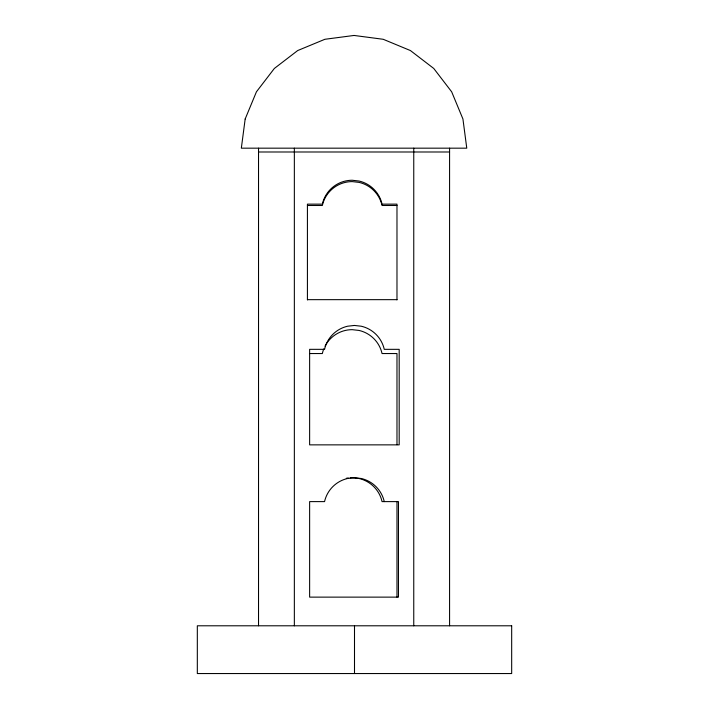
<?xml version="1.0" encoding="UTF-8"?>
<svg xmlns="http://www.w3.org/2000/svg" width="709" height="709" viewBox="0 0 709 709"><rect width="100%" height="100%" fill="white"/><g stroke="black" fill="none" stroke-linecap="round" stroke-linejoin="round"><path stroke-width="1.06" d="M258.528 151.992L449.577 151.992M307.422 205.486L322.347 205.486A30.593 30.593 0 0 1 352.196 181.601L359.02 182.373A30.593 30.593 0 0 1 382.054 205.486L396.978 205.486M307.422 299.659L396.978 299.659M309.629 353.543L322.347 353.543A30.593 30.593 0 0 1 323.809 348.855M449.577 148.172L449.577 625.79M413.755 148.172L413.755 625.79M396.978 299.907L396.978 204.139L382.054 204.139A30.593 30.593 0 0 0 359.02 181.025L352.196 180.254A30.593 30.593 0 0 0 322.347 204.139L307.422 204.139L307.422 299.907M396.978 444.676L396.978 353.543L382.054 353.543A30.593 30.593 0 0 0 359.02 330.438L352.196 329.667A30.593 30.593 0 0 0 325.032 346.178M396.978 501.609L396.978 597.129M354.5 625.79L354.5 673.55M294.35 148.172L294.35 625.79M258.528 148.172L258.528 625.79M384.26 501.609A30.593 30.593 0 0 0 361.236 478.495L354.411 477.724L347.587 478.495A30.593 30.593 0 0 0 324.554 501.609L309.629 501.609L309.629 597.129L398.467 597.129L398.467 501.609L382.054 501.609A30.593 30.593 0 0 0 359.02 478.495L352.196 477.724A30.593 30.593 0 0 0 350.237 477.786M346.329 478.291A30.593 30.593 0 0 1 348.279 477.981M245.172 118.997L241.335 148.172L466.77 148.172L462.933 118.997L451.668 91.807L433.757 68.463L410.414 50.552L383.223 39.287L354.048 35.45L324.882 39.287L297.691 50.552L274.348 68.463L256.436 91.807L245.172 118.997M354.411 325.449L347.587 326.22A30.593 30.593 0 0 0 324.554 349.333L309.629 349.333L309.629 444.862L399.185 444.862L399.185 349.333L384.26 349.333A30.593 30.593 0 0 0 361.236 326.22L354.411 325.449M511.676 625.79L197.324 625.79L197.324 673.55L511.676 673.55L511.676 625.79"/></g></svg>
